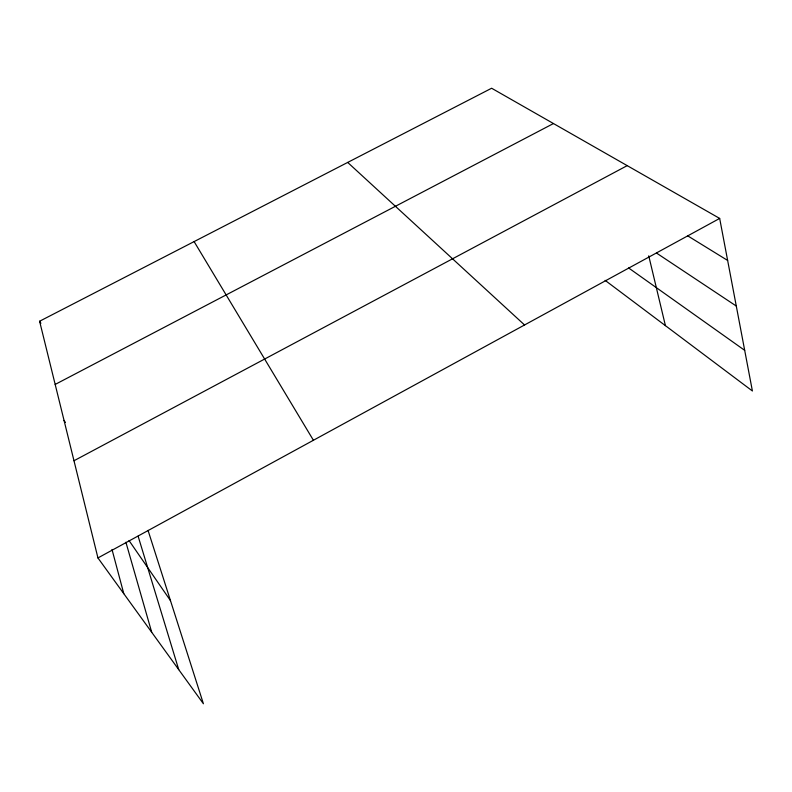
<?xml version="1.0" encoding="UTF-8"?>
<svg xmlns="http://www.w3.org/2000/svg" width="792" height="792" viewBox="0 0 792 792"><rect width="100%" height="100%" fill="white"/><g stroke="black" fill="none" stroke-linecap="round" stroke-linejoin="round"><path stroke-width="1.19" d="M148.045 530.383L203.415 703.761L97.941 557.934L719.671 218.424L752.4 390.981L605.118 280.358M73.983 460.746L627.205 165.637M55.173 384.437L553.459 123.542M97.941 557.934L39.6 321.235L491.624 88.239L719.671 218.424M687.773 235.887L727.64 260.449M656.578 253.103L736.293 306.049M628.63 267.963L744.698 350.351M347.698 162.429L524.552 324.967M129.056 540.58L170.488 600.643M64.043 420.423L65.399 422.423M39.6 321.235L40.907 323.245M194.109 241.59L313.414 440.263M138.115 536.194L178.735 669.636M125.898 542.233L151.718 632.283M111.999 549.46L123.79 593.673M648.737 255.836L665.419 325.651"/></g></svg>
